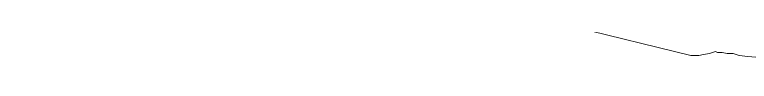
# Model space of a CAD drawing. Header units: millimetres. Extents: x 11706 to 18081, y 7308 to 12674.
# Drawn here: x 17632.89 to 17659.49, y 10656.73 to 10657.4 of the extents above; entities that cross this region are included whole.
import ezdxf

# ---------------------------------------------------------------- set-up
doc = ezdxf.new("R2010")
doc.units = ezdxf.units.MM
doc.layers.get('0').update_dxf_attribs({"lineweight": 0})
doc.layers.add('COMPUTER', color=7, linetype='Continuous', lineweight=0)

# ---------------------------------------------------------------- blocks, each defined once
blk = doc.blocks.new('COMPUTER')
at = {"layer": 'COMPUTER', "color": 7}
for p, q in [((98995.92, 61954.84, -44.22), (98065.73, 62181.51, -44.22)), ((99002.88, 61955.96, -44.22), (99001.21, 61955.4, -44.22)), ((99003.44, 61955.68, -44.22), (99002.88, 61955.96, -44.22)), ((98997.31, 61954.84, -44.22), (98995.92, 61954.84, -44.22)), ((98998.15, 61954.84, -44.22), (98997.31, 61954.84, -44.22)), ((98999.54, 61955.12, -44.22), (98998.15, 61954.84, -44.22)), ((99001.21, 61955.4, -44.22), (98999.54, 61955.12, -44.22)), ((99004.83, 61955.68, -44.22), (99003.44, 61955.68, -44.22)), ((99006.23, 61955.4, -44.22), (99004.83, 61955.68, -44.22)), ((99007.9, 61955.4, -44.22), (99006.23, 61955.4, -44.22)), ((99009.57, 61954.84, -44.22), (99007.9, 61955.4, -44.22)), ((99012.08, 61954.56, -44.22), (99009.57, 61954.84, -44.22)), ((99014.31, 61954.29, -44.22), (99012.08, 61954.56, -44.22))]:
    blk.add_line(p, q, dxfattribs=at)

msp = doc.modelspace()

# ---------------------------------------------------------------- block references
at = {"xscale": 0.1276171875, "yscale": 0.1276171875, "zscale": 0.1276171875}
msp.add_blockref('COMPUTER', (5023.796, 2750.294, -14.038), dxfattribs=at)

doc.saveas('drawing.dxf')
